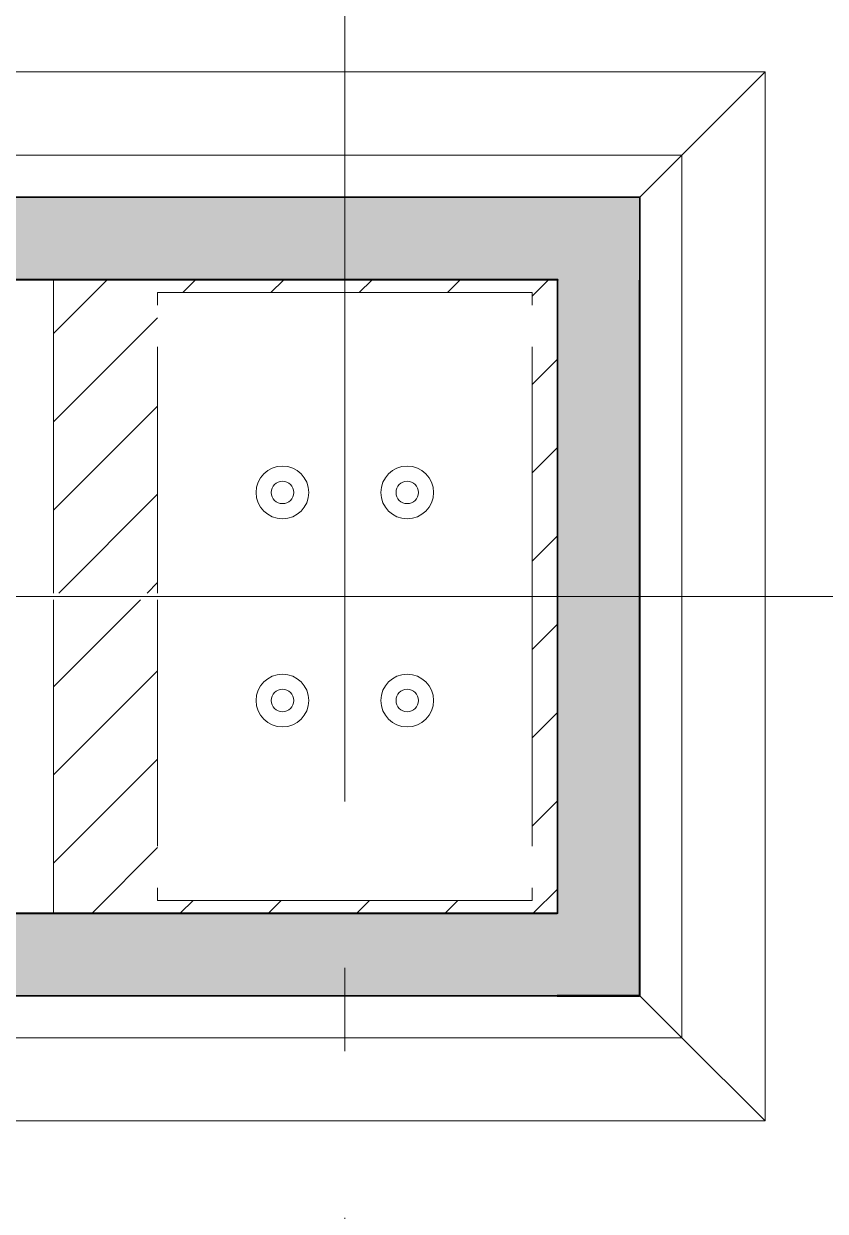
# Model space of a CAD drawing. Header units: millimetres. Extents: x -187347 to 135007, y -6415 to 292048.
# Drawn here: x -45326 to -44363, y 55317 to 56743 of the extents above; entities that cross this region are included whole.
import ezdxf

# ---------------------------------------------------------------- set-up
doc = ezdxf.new("R2010")
doc.units = ezdxf.units.MM
doc.header["$LTSCALE"] = 100
doc.linetypes.add('Z_LINE-CNTR', pattern=[17, 12, -2, 1, -2])
for name, color, linetype, lineweight in [('A-WALL', 7, 'Continuous', 5), ('A-WALL-FNSH', 7, 'Continuous', 5), ('A-WALL-PATT', 7, 'Continuous', 5), ('S-COLS', 7, 'Continuous', 5), ('S-FSTN', 7, 'Continuous', 5), ('S-GRID', 7, 'Continuous', 5)]:
    doc.layers.add(name, color=color, linetype=linetype, lineweight=lineweight)

# ---------------------------------------------------------------- blocks, each defined once
blk = doc.blocks.new('ODE_ST_M3_Concrete_Rectangular_Column_LOD3 - PD13_700X950-V177-BLOCK WORK - GROUND FLOOR PLAN - FOR SITE')
at = {"layer": 'S-COLS'}
h = blk.add_hatch(dxfattribs=at)
h.set_pattern_fill('FP_1692', color=256, style=0, pattern_type=2)
h.set_pattern_definition([(45, (-168000, 48000), (-53.03301, 53.03301), [])])
h.paths.add_polyline_path([(-186.3, -380), (255, -380), (255, 380), (-350, 380), (-350, 4), (-225, 4), (-225, 365), (225, 365), (225, -365), (-225, -365), (-225, -4), (-350, -4), (-350, -380), (-208, -380)])
for p, q in [((-350, 4), (-350, 380)), ((-350, -380), (-350, -4))]:
    blk.add_line(p, q, dxfattribs=at)
blk = doc.blocks.new('ODE_ST_M3_Base_Plate_Connection___Double_Row_14562_FREE_BOLT_LOD3 - BW436B-V178-BLOCK WORK - GROUND FLOOR PLAN - FOR SITE')
at = {"layer": 'S-FSTN'}
for p, q in [((-231.3, 365), (-231.3, 350)), ((218.7, 365), (-231.3, 365)), ((218.7, 350), (218.7, 365)), ((-231.3, 300), (-231.3, -300)), ((218.7, 4), (218.7, 300)), ((218.7, -300), (218.7, -4)), ((-231.3, -350), (-231.3, -365)), ((218.7, -365), (218.7, -350)), ((-231.3, -365), (218.7, -365))]:
    blk.add_line(p, q, dxfattribs=at)
blk = doc.blocks.new('Hex Head - 16mmØ BOLT-43790367-BLOCK WORK - GROUND FLOOR PLAN - FOR SITE')
at = {"layer": 'S-FSTN'}
for radius, start, end in [(31.7, 0, 180), (13.5, 0, 180), (31.7, 180, 360), (13.5, 180, 360)]:
    blk.add_arc((9.5, 0), radius, start, end, dxfattribs=at)
blk = doc.blocks.new('Hex Head - 30mmØ BOLT-43790368-BLOCK WORK - GROUND FLOOR PLAN - FOR SITE')
at = {"layer": 'S-FSTN'}
for radius, start, end in [(31.7, 0, 180), (13.5, 0, 180), (31.7, 180, 360), (13.5, 180, 360)]:
    blk.add_arc((9.5, 0), radius, start, end, dxfattribs=at)

msp = doc.modelspace()

# ---------------------------------------------------------------- hatches: boundary and pattern name
at = {"layer": 'A-WALL-PATT', "true_color": 0x30f000}
msp.add_hatch(color=80, dxfattribs=at).paths.add_polyline_path([(-46007.1, 56534.2), (-44585.7, 56534.2), (-44585.7, 56535), (-46007.1, 56535)])
at = {"layer": 'A-WALL-PATT'}
h = msp.add_hatch(dxfattribs=at)
h.set_pattern_fill('FP_449', color=256, angle=67.3801, style=0, pattern_type=2)
h.set_pattern_definition([(67.38, (-45292.314, 56454.811), (0.0003, 50.79954), [13.208, -647.192]), (67.38, (-45241.514, 56454.811), (0.0003, 50.79954), [13.208, -647.192]), (67.38, (-45190.714, 56454.811), (0.0003, 50.79954), [13.208, -647.192]), (67.3801, (-45139.914, 56454.811), (0.0003, 50.79954), [13.208, -647.192]), (67.3801, (-45089.114, 56454.812), (0.0003, 50.79954), [13.208, -647.192]), (112.249, (-45249.642, 56454.811), (0.00024, 50.80037), [12.075, -1195.427]), (112.249, (-45198.842, 56454.81), (0.00024, 50.80037), [12.075, -1195.427]), (112.2491, (-45148.042, 56454.811), (0.00024, 50.80037), [12.075, -1195.427]), (112.2491, (-45097.242, 56454.81), (0.00024, 50.80037), [12.075, -1195.427]), (112.2491, (-45046.442, 56454.811), (0.00024, 50.80037), [12.075, -1195.427]), (112.2491, (-44995.642, 56454.81), (0.00024, 50.80037), [12.075, -1195.427]), (112.2491, (-44944.841, 56454.811), (0.00024, 50.80037), [12.075, -1195.427]), (112.2491, (-44894.042, 56454.81), (0.00024, 50.80037), [12.075, -1195.427]), (112.2491, (-44843.242, 56454.811), (0.00024, 50.80037), [12.075, -1195.427]), (247.751, (-45262.342, 56465.987), (-0.0005, 50.80037), [12.075, -1195.427]), (247.751, (-45211.542, 56465.987), (-0.0005, 50.80037), [12.075, -1195.427]), (247.7511, (-45160.742, 56465.987), (-0.00048, 50.80037), [12.075, -1195.427]), (247.7511, (-45109.942, 56465.987), (-0.00048, 50.80037), [12.075, -1195.427]), (247.7511, (-45059.142, 56465.988), (-0.00048, 50.80037), [12.075, -1195.427]), (247.7511, (-45008.342, 56465.987), (-0.00048, 50.80037), [12.075, -1195.427]), (247.7511, (-44957.542, 56465.987), (-0.00048, 50.80037), [12.075, -1195.427]), (247.7511, (-44906.742, 56465.987), (-0.00048, 50.80037), [12.075, -1195.427]), (247.7511, (-44855.942, 56465.987), (-0.00048, 50.80037), [12.075, -1195.427]), (292.62, (-45280.122, 56467.003), (-0.00055, 50.79954), [13.208, -647.192]), (292.62, (-45229.322, 56467.004), (-0.00055, 50.79954), [13.208, -647.192]), (292.62, (-45178.522, 56467.003), (-0.00055, 50.79954), [13.208, -647.192]), (292.6201, (-45127.722, 56467.003), (-0.00055, 50.79954), [13.208, -647.192]), (292.6201, (-45076.922, 56467.003), (-0.00055, 50.79954), [13.208, -647.192]), (81.8701, (-45294.854, 56446.175), (-7e-05, 50.79954), [3.592, -355.618]), (68.1986, (-45294.346, 56449.731), (-0.0002, 50.8005), [5.471, -268.095]), (68.1986, (-45243.546, 56449.73), (-0.0002, 50.8005), [5.471, -268.095]), (291.801, (-45275.041, 56454.811), (0.00043, 50.8005), [5.471, -268.095]), (291.801, (-45224.242, 56454.81), (0.00043, 50.8005), [5.471, -268.095]), (278.1301, (-45273.01, 56449.731), (-0.00017, 50.79954), [3.592, -355.618]), (278.1301, (-45294.854, 56446.175), (-0.00017, 50.79954), [3.592, -355.618]), (296.565, (-45294.346, 56442.62), (-0.0005, 50.7999), [3.408, -110.184]), (315, (-45292.82, 56439.57), (-0.0001, 50.8), [3.592, -68.25]), (326.31, (-45290.282, 56437.03), (-0.0005, 50.8), [1.832, -181.33]), (326.31, (-45239.48, 56437.03), (-0.0005, 50.8), [1.832, -181.33]), (326.31, (-45188.68, 56437.03), (-0.0005, 50.8), [1.832, -181.33]), (341.565, (-45288.76, 56436.015), (0.0002, 50.7998), [1.676, -158.967]), (341.565, (-45237.96, 56436.015), (0.0002, 50.7998), [1.676, -158.967]), (341.565, (-45187.16, 56436.015), (0.0002, 50.7998), [1.676, -158.967]), (341.565, (-45287.234, 56435.507), (0.0002, 50.7998), [1.676, -158.967]), (341.565, (-45236.434, 56435.507), (0.0002, 50.7998), [1.676, -158.967]), (341.565, (-45185.634, 56435.507), (0.0002, 50.7998), [1.676, -158.967]), (0.0001, (-45285.71, 56435), (-0.0001, 50.8), [4.064, -46.736]), (18.435, (-45281.645, 56435), (-0.0005, 50.7998), [1.676, -158.967]), (18.435, (-45230.846, 56435), (-0.0005, 50.7998), [1.676, -158.967]), (18.435, (-45180.046, 56435), (-0.0005, 50.7998), [1.676, -158.967]), (18.435, (-45280.12, 56435.507), (-0.0005, 50.7998), [1.676, -158.967]), (18.435, (-45229.32, 56435.507), (-0.0005, 50.7998), [1.676, -158.967]), (18.435, (-45178.52, 56435.507), (-0.0005, 50.7998), [1.676, -158.967]), (33.69, (-45278.6, 56436.015), (0.0002, 50.8), [1.832, -181.33]), (33.69, (-45227.798, 56436.015), (0.0002, 50.8), [1.832, -181.33]), (33.69, (-45176.998, 56436.015), (0.0002, 50.8), [1.832, -181.33]), (45, (-45277.074, 56437.03), (-0.0001, 50.8), [3.592, -68.25]), (63.435, (-45274.534, 56439.57), (0.0003, 50.7999), [3.408, -110.184]), (81.8701, (-45273.0105, 56442.619), (-7e-05, 50.79954), [3.592, -355.618]), (81.8701, (-45269.454, 56446.175), (-7e-05, 50.79954), [3.592, -355.618]), (68.1986, (-45268.946, 56449.731), (-0.0002, 50.8005), [5.471, -268.095]), (68.1986, (-45218.146, 56449.731), (-0.0002, 50.8005), [5.471, -268.095]), (291.801, (-45249.642, 56454.811), (0.00043, 50.8005), [5.471, -268.095]), (291.8011, (-45198.842, 56454.81), (0.00043, 50.8005), [5.471, -268.095]), (278.1301, (-45247.61, 56449.731), (-0.00017, 50.79954), [3.592, -355.618]), (278.1301, (-45269.454, 56446.175), (-0.00017, 50.79954), [3.592, -355.618]), (296.565, (-45268.946, 56442.619), (-0.0005, 50.7999), [3.408, -110.184]), (315, (-45267.422, 56439.57), (-0.0001, 50.8), [3.592, -68.25]), (326.31, (-45264.882, 56437.03), (-0.0005, 50.8), [1.832, -181.33]), (326.31, (-45214.08, 56437.03), (-0.0005, 50.8), [1.832, -181.33]), (326.31, (-45163.282, 56437.03), (-0.0005, 50.8), [1.832, -181.33]), (341.565, (-45263.36, 56436.015), (0.0002, 50.7998), [1.676, -158.967]), (341.565, (-45212.56, 56436.015), (0.0002, 50.7998), [1.676, -158.967]), (341.565, (-45161.76, 56436.015), (0.0002, 50.7998), [1.676, -158.967]), (341.565, (-45261.834, 56435.507), (0.0002, 50.7998), [1.676, -158.967]), (341.565, (-45211.034, 56435.507), (0.0002, 50.7998), [1.676, -158.967]), (341.565, (-45160.234, 56435.507), (0.0002, 50.7998), [1.676, -158.967]), (0.0001, (-45260.31, 56435), (-0.0001, 50.8), [4.064, -46.736]), (18.435, (-45256.246, 56435), (-0.0005, 50.7998), [1.676, -158.967]), (18.435, (-45205.446, 56435), (-0.0005, 50.7998), [1.676, -158.967]), (18.435, (-45154.646, 56435), (-0.0005, 50.7998), [1.676, -158.967]), (18.435, (-45254.72, 56435.507), (-0.0005, 50.7998), [1.676, -158.967]), (18.435, (-45203.92, 56435.51), (-0.0005, 50.7998), [1.676, -158.967]), (18.435, (-45153.12, 56435.507), (-0.0005, 50.7998), [1.676, -158.967]), (33.69, (-45253.2, 56436.015), (0.0002, 50.8), [1.832, -181.33]), (33.69, (-45202.398, 56436.015), (0.0002, 50.8), [1.832, -181.33]), (33.69, (-45151.6, 56436.015), (0.0002, 50.8), [1.832, -181.33]), (45, (-45251.674, 56437.03), (-0.0001, 50.8), [3.592, -68.25]), (63.435, (-45249.134, 56439.571), (0.0003, 50.7999), [3.408, -110.184]), (81.8701, (-45247.61, 56442.6186), (-7e-05, 50.79954), [3.592, -355.618]), (81.8701, (-45282.154, 56474.6226), (-7e-05, 50.79954), [3.592, -355.618]), (63.435, (-45281.646, 56478.179), (0.0003, 50.7999), [3.408, -110.184]), (45, (-45280.122, 56481.227), (-0.0001, 50.8), [3.592, -68.25]), (33.69, (-45277.582, 56483.767), (0.0002, 50.8), [1.832, -181.33]), (33.69, (-45226.782, 56483.767), (0.0002, 50.8), [1.832, -181.33]), (33.69, (-45175.98, 56483.767), (0.0002, 50.8), [1.832, -181.33]), (18.435, (-45276.06, 56484.783), (-0.0005, 50.7998), [1.676, -158.967]), (18.435, (-45225.26, 56484.783), (-0.0005, 50.7998), [1.676, -158.967]), (18.435, (-45174.46, 56484.783), (-0.0005, 50.7998), [1.676, -158.967]), (18.435, (-45274.534, 56485.29), (-0.0005, 50.7998), [1.676, -158.967]), (18.435, (-45223.734, 56485.29), (-0.0005, 50.7998), [1.676, -158.967]), (18.435, (-45172.934, 56485.29), (-0.0005, 50.7998), [1.676, -158.967]), (0.0001, (-45273.01, 56485.8), (-0.0001, 50.8), [4.064, -46.736]), (341.565, (-45268.946, 56485.8), (0.0002, 50.7998), [1.676, -158.967]), (341.565, (-45218.146, 56485.8), (0.0002, 50.7998), [1.676, -158.967]), (341.565, (-45167.346, 56485.8), (0.0002, 50.7998), [1.676, -158.967]), (341.565, (-45267.42, 56485.29), (0.0002, 50.7998), [1.676, -158.967]), (341.565, (-45216.62, 56485.29), (0.0002, 50.7998), [1.676, -158.967]), (341.565, (-45165.82, 56485.29), (0.0002, 50.7998), [1.676, -158.967]), (326.31, (-45265.9, 56484.783), (-0.0005, 50.8), [1.832, -181.33]), (326.31, (-45215.098, 56484.783), (-0.0005, 50.8), [1.832, -181.33]), (326.31, (-45164.3, 56484.783), (-0.0005, 50.8), [1.832, -181.33]), (315, (-45264.374, 56483.767), (-0.0001, 50.8), [3.592, -68.25]), (296.565, (-45261.833, 56481.227), (-0.0005, 50.7999), [3.408, -110.184]), (278.1301, (-45260.31, 56478.1786), (-0.00017, 50.79954), [3.592, -355.618]), (278.1301, (-45282.154, 56474.6226), (-0.00017, 50.79954), [3.592, -355.618]), (290.556, (-45281.646, 56471.067), (-0.0003, 50.80042), [4.34, -429.695]), (290.5561, (-45230.845, 56471.067), (-0.0003, 50.80042), [4.34, -429.695]), (290.5561, (-45180.046, 56471.067), (-0.0003, 50.80042), [4.34, -429.695]), (68.1986, (-45262.342, 56465.987), (-0.0002, 50.8005), [5.471, -268.095]), (68.1986, (-45211.542, 56465.987), (-0.0002, 50.8005), [5.471, -268.095]), (81.8701, (-45260.31, 56471.067), (-7e-05, 50.79954), [3.592, -355.618]), (0.0001, (-45296.38, 56485.8), (-0.0001, 50.8), [2.032, -48.768]), (341.565, (-45294.346, 56485.8), (0.0002, 50.7998), [1.676, -158.967]), (341.565, (-45243.546, 56485.8), (0.0002, 50.7998), [1.676, -158.967]), (341.565, (-45192.746, 56485.8), (0.0002, 50.7998), [1.676, -158.967]), (341.565, (-45292.82, 56485.29), (0.0002, 50.7998), [1.676, -158.967]), (341.565, (-45242.022, 56485.29), (0.0002, 50.7998), [1.676, -158.967]), (341.565, (-45191.22, 56485.29), (0.0002, 50.7998), [1.676, -158.967]), (326.31, (-45291.3, 56484.783), (-0.0005, 50.8), [1.832, -181.33]), (326.31, (-45240.498, 56484.783), (-0.0005, 50.8), [1.832, -181.33]), (326.31, (-45189.698, 56484.783), (-0.0005, 50.8), [1.832, -181.33]), (315, (-45289.774, 56483.767), (-0.0001, 50.8), [3.592, -68.25]), (296.565, (-45287.234, 56481.228), (-0.0005, 50.7999), [3.408, -110.184]), (278.1301, (-45285.7105, 56478.179), (-0.00017, 50.79954), [3.592, -355.618]), (69.444, (-45287.234, 56467.003), (7e-05, 50.80042), [4.34, -429.695]), (69.4441, (-45236.434, 56467.003), (7e-05, 50.80042), [4.34, -429.695]), (69.4441, (-45185.634, 56467.003), (7e-05, 50.80042), [4.34, -429.695]), (81.8701, (-45285.71, 56471.067), (-7e-05, 50.79954), [3.592, -355.618]), (81.8701, (-45256.754, 56474.623), (-7e-05, 50.79954), [3.592, -355.618]), (63.435, (-45256.246, 56478.179), (0.0003, 50.7999), [3.408, -110.184]), (45, (-45254.722, 56481.227), (-0.0001, 50.8), [3.592, -68.25]), (33.69, (-45252.18, 56483.767), (0.0002, 50.8), [1.832, -181.33]), (33.69, (-45201.382, 56483.767), (0.0002, 50.8), [1.832, -181.33]), (33.69, (-45150.58, 56483.767), (0.0002, 50.8), [1.832, -181.33]), (18.435, (-45250.66, 56484.783), (-0.0005, 50.7998), [1.676, -158.967]), (18.435, (-45199.86, 56484.783), (-0.0005, 50.7998), [1.676, -158.967]), (18.435, (-45149.06, 56484.783), (-0.0005, 50.7998), [1.676, -158.967]), (18.435, (-45249.133, 56485.29), (-0.0005, 50.7998), [1.676, -158.967]), (18.435, (-45198.334, 56485.29), (-0.0005, 50.7998), [1.676, -158.967]), (18.435, (-45147.534, 56485.29), (-0.0005, 50.7998), [1.676, -158.967]), (0.0001, (-45247.61, 56485.8), (-0.0001, 50.8), [2.032, -48.768]), (278.1301, (-45256.754, 56474.623), (-0.00017, 50.79954), [3.592, -355.618]), (291.801, (-45256.246, 56471.068), (0.00043, 50.8005), [5.471, -268.095]), (291.8011, (-45205.446, 56471.067), (0.00043, 50.8005), [5.471, -268.095])])
h.paths.add_polyline_path([(-44684.1, 56435.8), (-44585.7, 56435.8), (-44585.7, 56534.2), (-46007.1, 56534.2), (-46007.1, 56435.8), (-45126.2, 56435.8)])
at = {"layer": 'A-WALL-PATT', "true_color": 0x30f000}
h = msp.add_hatch(color=80, dxfattribs=at)
h.paths.add_polyline_path([(-44584.9, 55575.8), (-44584.9, 56435), (-44585.7, 56435), (-44585.7, 55575.8)])
h.paths.add_polyline_path([(-44585.7, 56435.8), (-44584.9, 56435.8), (-44584.9, 56534.2), (-44585.7, 56534.2)])
at = {"layer": 'A-WALL-PATT', "true_color": 0xb8ffa6}
for points in [[(-44684.9, 56435), (-44684.1, 56435.8), (-45908.7, 56435.8), (-45907.9, 56435), (-45126.2, 56435)], [(-44684.1, 55674.2), (-44684.1, 56435), (-44684.9, 56435), (-44684.9, 55675)], [(-44684.9, 55674.2), (-44684.9, 55675), (-45907.9, 55675), (-45908.7, 55674.2), (-44755.9, 55674.2)]]:
    msp.add_hatch(color=71, dxfattribs=at).paths.add_polyline_path(points)
at = {"layer": 'A-WALL-PATT'}
h = msp.add_hatch(dxfattribs=at)
h.set_pattern_fill('FP_450', color=256, angle=67.3801, style=0, pattern_type=2)
h.set_pattern_definition([(337.38, (-44665.066, 56000.935), (50.7995, -0.0003), [13.208, -647.192]), (337.38, (-44665.067, 55950.135), (50.7995, -0.0003), [13.208, -647.192]), (337.38, (-44665.066, 55899.335), (50.79954, -0.0003), [13.208, -647.192]), (337.38, (-44665.066, 55848.536), (50.79954, -0.0003), [13.208, -647.192]), (337.38, (-44665.066, 55797.735), (50.79954, -0.0003), [13.208, -647.192]), (22.249, (-44665.066, 55958.263), (50.8004, -0.0002), [12.075, -1195.427]), (22.249, (-44665.066, 55907.463), (50.8004, -0.00024), [12.075, -1195.427]), (22.249, (-44665.066, 55856.663), (50.8004, -0.00024), [12.075, -1195.427]), (22.249, (-44665.066, 55805.863), (50.80037, -0.00024), [12.075, -1195.427]), (22.249, (-44665.066, 55755.063), (50.80037, -0.00024), [12.075, -1195.427]), (22.249, (-44665.066, 55704.263), (50.80037, -0.00024), [12.075, -1195.427]), (22.249, (-44665.066, 55653.463), (50.80037, -0.00024), [12.075, -1195.427]), (22.2491, (-44665.066, 55602.663), (50.80037, -0.00024), [12.075, -1195.427]), (22.2491, (-44665.066, 55551.863), (50.80037, -0.00024), [12.075, -1195.427]), (157.751, (-44653.89, 55970.963), (50.8004, 0.0005), [12.075, -1195.427]), (157.751, (-44653.89, 55920.163), (50.8004, 0.0005), [12.075, -1195.427]), (157.751, (-44653.89, 55869.363), (50.8004, 0.0005), [12.075, -1195.427]), (157.751, (-44653.89, 55818.564), (50.80037, 0.0005), [12.075, -1195.427]), (157.751, (-44653.89, 55767.763), (50.80037, 0.0005), [12.075, -1195.427]), (157.751, (-44653.89, 55716.963), (50.80037, 0.0005), [12.075, -1195.427]), (157.751, (-44653.89, 55666.163), (50.80037, 0.0005), [12.075, -1195.427]), (157.7511, (-44653.89, 55615.363), (50.80037, 0.00048), [12.075, -1195.427]), (157.7511, (-44653.89, 55564.563), (50.80037, 0.00048), [12.075, -1195.427]), (202.62, (-44652.874, 55988.744), (50.7995, 0.00055), [13.208, -647.192]), (202.62, (-44652.874, 55937.943), (50.79954, 0.00055), [13.208, -647.192]), (202.62, (-44652.874, 55887.143), (50.79954, 0.00055), [13.208, -647.192]), (202.62, (-44652.874, 55836.343), (50.79954, 0.00055), [13.208, -647.192]), (202.62, (-44652.874, 55785.543), (50.79954, 0.00055), [13.208, -647.192]), (351.8701, (-44673.702, 56003.476), (50.79954, 7e-05), [3.592, -355.618]), (338.198, (-44670.146, 56002.967), (50.8005, -0.0002), [5.471, -268.095]), (338.198, (-44670.146, 55952.167), (50.8005, -0.0002), [5.471, -268.095]), (201.801, (-44665.066, 55983.663), (50.8005, -0.0004), [5.471, -268.095]), (201.801, (-44665.066, 55932.863), (50.8005, -0.0004), [5.471, -268.095]), (188.1301, (-44670.146, 55981.632), (50.79954, 0.00017), [3.592, -355.618]), (188.1301, (-44673.702, 56003.476), (50.79954, 0.00017), [3.592, -355.618]), (206.565, (-44677.258, 56002.967), (50.7999, 0.0005), [3.408, -110.184]), (225, (-44680.306, 56001.443), (50.8, 0.0001), [3.592, -68.25]), (236.31, (-44682.846, 55998.903), (50.8, 0.0005), [1.832, -181.33]), (236.31, (-44682.846, 55948.103), (50.8, 0.0005), [1.832, -181.33]), (236.31, (-44682.846, 55897.303), (50.8, 0.0005), [1.832, -181.33]), (251.565, (-44683.86, 55997.38), (50.8, -0.0002), [1.676, -158.967]), (251.565, (-44683.86, 55946.58), (50.8, -0.0002), [1.676, -158.967]), (251.565, (-44683.863, 55895.78), (50.7998, -0.0002), [1.676, -158.967]), (251.565, (-44684.37, 55995.855), (50.8, -0.0002), [1.676, -158.967]), (251.565, (-44684.37, 55945.055), (50.8, -0.0002), [1.676, -158.967]), (251.565, (-44684.37, 55894.255), (50.7998, -0.0002), [1.676, -158.967]), (270, (-44684.88, 55994.33), (50.8, 0.0001), [4.064, -46.736]), (288.435, (-44684.88, 55990.267), (50.8, 0.0005), [1.676, -158.967]), (288.435, (-44684.878, 55939.467), (50.8, 0.0005), [1.676, -158.967]), (288.435, (-44684.88, 55888.667), (50.7998, 0.0005), [1.676, -158.967]), (288.435, (-44684.37, 55988.743), (50.8, 0.0005), [1.676, -158.967]), (288.435, (-44684.37, 55937.943), (50.8, 0.0005), [1.676, -158.967]), (288.435, (-44684.37, 55887.143), (50.7998, 0.0005), [1.676, -158.967]), (303.69, (-44683.862, 55987.22), (50.8, -0.0002), [1.832, -181.33]), (303.69, (-44683.86, 55936.42), (50.8, -0.0002), [1.832, -181.33]), (303.69, (-44683.86, 55885.62), (50.8, -0.0002), [1.832, -181.33]), (315, (-44682.846, 55985.695), (50.8, 0.0001), [3.592, -68.25]), (333.435, (-44680.306, 55983.155), (50.7999, -0.0003), [3.408, -110.184]), (351.8701, (-44677.2585, 55981.631), (50.79954, 7e-05), [3.592, -355.618]), (351.8701, (-44673.702, 55978.0746), (50.79954, 7e-05), [3.592, -355.618]), (338.198, (-44670.147, 55977.567), (50.8005, -0.0002), [5.471, -268.095]), (338.198, (-44670.146, 55926.767), (50.8005, -0.0002), [5.471, -268.095]), (201.801, (-44665.066, 55958.263), (50.8005, -0.0004), [5.471, -268.095]), (201.801, (-44665.066, 55907.463), (50.8005, -0.0004), [5.471, -268.095]), (188.1301, (-44670.146, 55956.2306), (50.79954, 0.00017), [3.592, -355.618]), (188.1301, (-44673.702, 55978.0746), (50.79954, 0.00017), [3.592, -355.618]), (206.565, (-44677.258, 55977.567), (50.7999, 0.0005), [3.408, -110.184]), (225, (-44680.306, 55976.043), (50.8, 0.0001), [3.592, -68.25]), (236.31, (-44682.847, 55973.503), (50.8, 0.0005), [1.832, -181.33]), (236.31, (-44682.846, 55922.703), (50.8, 0.0005), [1.832, -181.33]), (236.31, (-44682.846, 55871.904), (50.8, 0.0005), [1.832, -181.33]), (251.565, (-44683.86, 55971.98), (50.8, -0.0002), [1.676, -158.967]), (251.565, (-44683.86, 55921.18), (50.7998, -0.0002), [1.676, -158.967]), (251.565, (-44683.86, 55870.38), (50.7998, -0.0002), [1.676, -158.967]), (251.565, (-44684.37, 55970.455), (50.8, -0.0002), [1.676, -158.967]), (251.565, (-44684.37, 55919.655), (50.7998, -0.0002), [1.676, -158.967]), (251.565, (-44684.37, 55868.855), (50.7998, -0.0002), [1.676, -158.967]), (270, (-44684.88, 55968.93), (50.8, 0.0001), [4.064, -46.736]), (288.435, (-44684.88, 55964.867), (50.8, 0.0005), [1.676, -158.967]), (288.435, (-44684.88, 55914.067), (50.7998, 0.0005), [1.676, -158.967]), (288.435, (-44684.88, 55863.267), (50.7998, 0.0005), [1.676, -158.967]), (288.435, (-44684.37, 55963.344), (50.8, 0.0005), [1.676, -158.967]), (288.435, (-44684.37, 55912.543), (50.7998, 0.0005), [1.676, -158.967]), (288.435, (-44684.37, 55861.743), (50.7998, 0.0005), [1.676, -158.967]), (303.69, (-44683.863, 55961.82), (50.8, -0.0002), [1.832, -181.33]), (303.69, (-44683.86, 55911.02), (50.8, -0.0002), [1.832, -181.33]), (303.69, (-44683.862, 55860.22), (50.8, -0.0002), [1.832, -181.33]), (315, (-44682.847, 55960.295), (50.8, 0.0001), [3.592, -68.25]), (333.435, (-44680.306, 55957.755), (50.7999, -0.0003), [3.408, -110.184]), (351.8701, (-44677.258, 55956.231), (50.79954, 7e-05), [3.592, -355.618]), (351.8701, (-44645.254, 55990.775), (50.79954, 7e-05), [3.592, -355.618]), (333.435, (-44641.698, 55990.267), (50.7999, -0.0003), [3.408, -110.184]), (315, (-44638.65, 55988.743), (50.8, 0.0001), [3.592, -68.25]), (303.69, (-44636.11, 55986.203), (50.8, -0.0002), [1.832, -181.33]), (303.69, (-44636.11, 55935.403), (50.8, -0.0002), [1.832, -181.33]), (303.69, (-44636.11, 55884.603), (50.8, -0.0002), [1.832, -181.33]), (288.435, (-44635.094, 55984.68), (50.8, 0.0005), [1.676, -158.967]), (288.435, (-44635.094, 55933.88), (50.8, 0.0005), [1.676, -158.967]), (288.435, (-44635.094, 55883.08), (50.7998, 0.0005), [1.676, -158.967]), (288.435, (-44634.586, 55983.155), (50.8, 0.0005), [1.676, -158.967]), (288.435, (-44634.586, 55932.355), (50.8, 0.0005), [1.676, -158.967]), (288.435, (-44634.586, 55881.555), (50.7998, 0.0005), [1.676, -158.967]), (270, (-44634.08, 55981.63), (50.8, 0.0001), [4.064, -46.736]), (251.565, (-44634.08, 55977.567), (50.8, -0.0002), [1.676, -158.967]), (251.565, (-44634.08, 55926.767), (50.8, -0.0002), [1.676, -158.967]), (251.565, (-44634.08, 55875.967), (50.7998, -0.0002), [1.676, -158.967]), (251.565, (-44634.586, 55976.043), (50.8, -0.0002), [1.676, -158.967]), (251.565, (-44634.586, 55925.243), (50.8, -0.0002), [1.676, -158.967]), (251.565, (-44634.586, 55874.443), (50.7998, -0.0002), [1.676, -158.967]), (236.31, (-44635.095, 55974.52), (50.8, 0.0005), [1.832, -181.33]), (236.31, (-44635.094, 55923.72), (50.8, 0.0005), [1.832, -181.33]), (236.31, (-44635.094, 55872.92), (50.8, 0.0005), [1.832, -181.33]), (225, (-44636.11, 55972.995), (50.8, 0.0001), [3.592, -68.25]), (206.565, (-44638.65, 55970.455), (50.7999, 0.0005), [3.408, -110.184]), (188.1301, (-44641.698, 55968.931), (50.79954, 0.00017), [3.592, -355.618]), (188.1301, (-44645.254, 55990.775), (50.79954, 0.00017), [3.592, -355.618]), (200.556, (-44648.81, 55990.267), (50.8004, 0.0003), [4.34, -429.695]), (200.556, (-44648.81, 55939.467), (50.8004, 0.0003), [4.34, -429.695]), (200.556, (-44648.81, 55888.667), (50.8004, 0.0003), [4.34, -429.695]), (338.198, (-44653.89, 55970.963), (50.8005, -0.0002), [5.471, -268.095]), (338.198, (-44653.89, 55920.163), (50.8005, -0.0002), [5.471, -268.095]), (351.8701, (-44648.81, 55968.931), (50.79954, 7e-05), [3.592, -355.618]), (270, (-44634.08, 56005), (50.8, 0.0001), [2.032, -48.768]), (251.565, (-44634.08, 56002.967), (50.8, -0.0002), [1.676, -158.967]), (251.565, (-44634.08, 55952.167), (50.8, -0.0002), [1.676, -158.967]), (251.565, (-44634.08, 55901.367), (50.7998, -0.0002), [1.676, -158.967]), (251.565, (-44634.586, 56001.443), (50.8, -0.0002), [1.676, -158.967]), (251.565, (-44634.587, 55950.643), (50.8, -0.0002), [1.676, -158.967]), (251.565, (-44634.586, 55899.843), (50.7998, -0.0002), [1.676, -158.967]), (236.31, (-44635.094, 55999.92), (50.8, 0.0005), [1.832, -181.33]), (236.31, (-44635.094, 55949.12), (50.8, 0.0005), [1.832, -181.33]), (236.31, (-44635.094, 55898.32), (50.8, 0.0005), [1.832, -181.33]), (225, (-44636.11, 55998.395), (50.8, 0.0001), [3.592, -68.25]), (206.565, (-44638.65, 55995.855), (50.7999, 0.0005), [3.408, -110.184]), (188.1301, (-44641.6985, 55994.331), (50.79954, 0.00017), [3.592, -355.618]), (339.444, (-44652.874, 55995.855), (50.8004, -7e-05), [4.34, -429.695]), (339.444, (-44652.875, 55945.055), (50.8004, -7e-05), [4.34, -429.695]), (339.444, (-44652.874, 55894.255), (50.8004, -7e-05), [4.34, -429.695]), (351.8701, (-44648.8095, 55994.331), (50.79954, 7e-05), [3.592, -355.618]), (351.8701, (-44645.254, 55965.375), (50.79954, 7e-05), [3.592, -355.618]), (333.435, (-44641.698, 55964.867), (50.7999, -0.0003), [3.408, -110.184]), (315, (-44638.65, 55963.343), (50.8, 0.0001), [3.592, -68.25]), (303.69, (-44636.11, 55960.803), (50.8, -0.0002), [1.832, -181.33]), (303.69, (-44636.11, 55910.003), (50.8, -0.0002), [1.832, -181.33]), (303.69, (-44636.11, 55859.203), (50.8, -0.0002), [1.832, -181.33]), (288.435, (-44635.094, 55959.28), (50.8, 0.0005), [1.676, -158.967]), (288.435, (-44635.095, 55908.48), (50.7998, 0.0005), [1.676, -158.967]), (288.435, (-44635.094, 55857.68), (50.7998, 0.0005), [1.676, -158.967]), (288.435, (-44634.586, 55957.755), (50.8, 0.0005), [1.676, -158.967]), (288.435, (-44634.586, 55906.955), (50.7998, 0.0005), [1.676, -158.967]), (288.435, (-44634.586, 55856.155), (50.7998, 0.0005), [1.676, -158.967]), (270, (-44634.08, 55956.23), (50.8, 0.0001), [2.032, -48.768]), (188.1301, (-44645.254, 55965.375), (50.79954, 0.00017), [3.592, -355.618]), (201.801, (-44648.81, 55964.867), (50.8005, -0.0004), [5.471, -268.095]), (201.801, (-44648.81, 55914.067), (50.8005, -0.0004), [5.471, -268.095])])
h.paths.add_polyline_path([(-44585.7, 55575.8), (-44585.7, 56435.8), (-44684.1, 56435.8), (-44684.1, 55575.8)])
h = msp.add_hatch(dxfattribs=at)
h.set_pattern_fill('FP_451', color=256, angle=-292.6199, style=0, pattern_type=2)
h.set_pattern_definition([(247.38, (-45350.442, 55655.187), (-0.0003, -50.79954), [13.208, -647.192]), (247.38, (-45401.242, 55655.187), (-0.0003, -50.79954), [13.208, -647.192]), (247.38, (-45452.042, 55655.187), (-0.0003, -50.79954), [13.208, -647.192]), (247.38, (-45502.842, 55655.187), (-0.0003, -50.79954), [13.208, -647.192]), (247.3801, (-45553.642, 55655.187), (-0.0003, -50.79954), [13.208, -647.192]), (292.249, (-45393.114, 55655.187), (-0.00024, -50.80037), [12.075, -1195.427]), (292.249, (-45443.914, 55655.188), (-0.00024, -50.80037), [12.075, -1195.427]), (292.249, (-45494.714, 55655.187), (-0.00024, -50.80037), [12.075, -1195.427]), (292.2491, (-45545.514, 55655.187), (-0.00024, -50.80037), [12.075, -1195.427]), (292.2491, (-45596.315, 55655.187), (-0.00024, -50.80037), [12.075, -1195.427]), (292.2491, (-45647.114, 55655.187), (-0.00024, -50.80037), [12.075, -1195.427]), (292.2491, (-45697.914, 55655.187), (-0.00024, -50.80037), [12.075, -1195.427]), (292.2491, (-45748.714, 55655.187), (-0.00024, -50.80037), [12.075, -1195.427]), (292.2491, (-45799.514, 55655.187), (-0.00024, -50.80037), [12.075, -1195.427]), (67.751, (-45380.414, 55644.01), (0.0005, -50.80037), [12.075, -1195.427]), (67.751, (-45431.214, 55644.011), (0.0005, -50.80037), [12.075, -1195.427]), (67.751, (-45482.014, 55644.01), (0.00048, -50.80037), [12.075, -1195.427]), (67.7511, (-45532.814, 55644.011), (0.00048, -50.80037), [12.075, -1195.427]), (67.7511, (-45583.614, 55644.01), (0.00048, -50.80037), [12.075, -1195.427]), (67.7511, (-45634.414, 55644.011), (0.00048, -50.80037), [12.075, -1195.427]), (67.7511, (-45685.214, 55644.012), (0.00048, -50.80037), [12.075, -1195.427]), (67.7511, (-45736.014, 55644.011), (0.00048, -50.80037), [12.075, -1195.427]), (67.7511, (-45786.814, 55644.011), (0.00048, -50.80037), [12.075, -1195.427]), (112.62, (-45362.634, 55642.995), (0.00055, -50.79954), [13.208, -647.192]), (112.62, (-45413.434, 55642.995), (0.00055, -50.79954), [13.208, -647.192]), (112.62, (-45464.234, 55642.995), (0.00055, -50.79954), [13.208, -647.192]), (112.6201, (-45515.034, 55642.996), (0.00055, -50.79954), [13.208, -647.192]), (112.6201, (-45565.834, 55642.995), (0.00055, -50.79954), [13.208, -647.192]), (261.8701, (-45347.902, 55663.823), (7e-05, -50.79954), [3.592, -355.618]), (248.198, (-45348.41, 55660.267), (-0.0002, -50.8005), [5.471, -268.095]), (248.198, (-45399.21, 55660.267), (-0.0002, -50.8005), [5.471, -268.095]), (111.801, (-45367.714, 55655.187), (-0.00043, -50.8005), [5.471, -268.095]), (111.801, (-45418.514, 55655.187), (-0.00043, -50.8005), [5.471, -268.095]), (98.1301, (-45369.746, 55660.267), (0.00017, -50.79954), [3.592, -355.618]), (98.1301, (-45347.902, 55663.823), (0.00017, -50.79954), [3.592, -355.618]), (116.565, (-45348.41, 55667.38), (0.0005, -50.7999), [3.408, -110.184]), (135, (-45349.934, 55670.427), (0.0001, -50.8), [3.592, -68.25]), (146.31, (-45352.474, 55672.967), (0.0005, -50.8), [1.832, -181.33]), (146.31, (-45403.274, 55672.967), (0.0005, -50.8), [1.832, -181.33]), (146.31, (-45454.075, 55672.967), (0.0005, -50.8), [1.832, -181.33]), (161.565, (-45353.998, 55673.983), (-0.0002, -50.7998), [1.676, -158.967]), (161.565, (-45404.8, 55673.983), (-0.0002, -50.7998), [1.676, -158.967]), (161.565, (-45455.6, 55673.983), (-0.0002, -50.7998), [1.676, -158.967]), (161.565, (-45355.52, 55674.49), (-0.0002, -50.7998), [1.676, -158.967]), (161.565, (-45406.32, 55674.49), (-0.0002, -50.7998), [1.676, -158.967]), (161.565, (-45457.12, 55674.49), (-0.0002, -50.7998), [1.676, -158.967]), (180, (-45357.046, 55675), (0.0001, -50.8), [4.064, -46.736]), (198.435, (-45361.11, 55675), (0.0005, -50.7998), [1.676, -158.967]), (198.435, (-45411.91, 55675), (0.0005, -50.7998), [1.676, -158.967]), (198.435, (-45462.71, 55675), (0.0005, -50.7998), [1.676, -158.967]), (198.435, (-45362.635, 55674.49), (0.0005, -50.7998), [1.676, -158.967]), (198.435, (-45413.434, 55674.49), (0.0005, -50.7998), [1.676, -158.967]), (198.435, (-45464.234, 55674.49), (0.0005, -50.7998), [1.676, -158.967]), (213.69, (-45364.16, 55673.983), (-0.0002, -50.8), [1.832, -181.33]), (213.69, (-45414.958, 55673.983), (-0.0002, -50.8), [1.832, -181.33]), (213.69, (-45465.76, 55673.983), (-0.0002, -50.8), [1.832, -181.33]), (225, (-45365.682, 55672.967), (0.0001, -50.8), [3.592, -68.25]), (243.435, (-45368.222, 55670.428), (-0.0003, -50.7999), [3.408, -110.184]), (261.8701, (-45369.746, 55667.379), (7e-05, -50.79954), [3.592, -355.618]), (261.8701, (-45373.302, 55663.8234), (7e-05, -50.79954), [3.592, -355.618]), (248.198, (-45373.81, 55660.267), (-0.0002, -50.8005), [5.471, -268.095]), (248.198, (-45424.61, 55660.267), (-0.0002, -50.8005), [5.471, -268.095]), (111.801, (-45393.114, 55655.187), (-0.00043, -50.8005), [5.471, -268.095]), (111.801, (-45443.914, 55655.188), (-0.00043, -50.8005), [5.471, -268.095]), (98.1301, (-45395.146, 55660.2674), (0.00017, -50.79954), [3.592, -355.618]), (98.1301, (-45373.302, 55663.8234), (0.00017, -50.79954), [3.592, -355.618]), (116.565, (-45373.81, 55667.38), (0.0005, -50.7999), [3.408, -110.184]), (135, (-45375.335, 55670.427), (0.0001, -50.8), [3.592, -68.25]), (146.31, (-45377.874, 55672.967), (0.0005, -50.8), [1.832, -181.33]), (146.31, (-45428.674, 55672.967), (0.0005, -50.8), [1.832, -181.33]), (146.31, (-45479.474, 55672.967), (0.0005, -50.8), [1.832, -181.33]), (161.565, (-45379.4, 55673.984), (-0.0002, -50.7998), [1.676, -158.967]), (161.565, (-45430.2, 55673.983), (-0.0002, -50.7998), [1.676, -158.967]), (161.565, (-45481, 55673.983), (-0.0002, -50.7998), [1.676, -158.967]), (161.565, (-45380.92, 55674.49), (-0.0002, -50.7998), [1.676, -158.967]), (161.565, (-45431.72, 55674.49), (-0.0002, -50.7998), [1.676, -158.967]), (161.565, (-45482.52, 55674.49), (-0.0002, -50.7998), [1.676, -158.967]), (180, (-45382.446, 55675), (0.0001, -50.8), [4.064, -46.736]), (198.435, (-45386.51, 55675), (0.0005, -50.7998), [1.676, -158.967]), (198.435, (-45437.31, 55675), (0.0005, -50.7998), [1.676, -158.967]), (198.435, (-45488.11, 55675), (0.0005, -50.7998), [1.676, -158.967]), (198.435, (-45388.034, 55674.49), (0.0005, -50.7998), [1.676, -158.967]), (198.435, (-45438.834, 55674.49), (0.0005, -50.7998), [1.676, -158.967]), (198.435, (-45489.634, 55674.49), (0.0005, -50.7998), [1.676, -158.967]), (213.69, (-45389.56, 55673.983), (-0.0002, -50.8), [1.832, -181.33]), (213.69, (-45440.358, 55673.983), (-0.0002, -50.8), [1.832, -181.33]), (213.69, (-45491.16, 55673.983), (-0.0002, -50.8), [1.832, -181.33]), (225, (-45391.082, 55672.967), (0.0001, -50.8), [3.592, -68.25]), (243.435, (-45393.622, 55670.427), (-0.0003, -50.7999), [3.408, -110.184]), (261.8701, (-45395.146, 55667.379), (7e-05, -50.79954), [3.592, -355.618]), (261.8701, (-45360.602, 55635.375), (7e-05, -50.79954), [3.592, -355.618]), (243.435, (-45361.11, 55631.82), (-0.0003, -50.7999), [3.408, -110.184]), (225, (-45362.634, 55628.77), (0.0001, -50.8), [3.592, -68.25]), (213.69, (-45365.174, 55626.23), (-0.0002, -50.8), [1.832, -181.33]), (213.69, (-45415.974, 55626.23), (-0.0002, -50.8), [1.832, -181.33]), (213.69, (-45466.774, 55626.23), (-0.0002, -50.8), [1.832, -181.33]), (198.435, (-45366.7, 55625.216), (0.0005, -50.7998), [1.676, -158.967]), (198.435, (-45417.5, 55625.215), (0.0005, -50.7998), [1.676, -158.967]), (198.435, (-45468.3, 55625.215), (0.0005, -50.7998), [1.676, -158.967]), (198.435, (-45368.22, 55624.707), (0.0005, -50.7998), [1.676, -158.967]), (198.435, (-45419.02, 55624.707), (0.0005, -50.7998), [1.676, -158.967]), (198.435, (-45469.82, 55624.71), (0.0005, -50.7998), [1.676, -158.967]), (180, (-45369.746, 55624.2), (0.0001, -50.8), [4.064, -46.736]), (161.565, (-45373.81, 55624.2), (-0.0002, -50.7998), [1.676, -158.967]), (161.565, (-45424.61, 55624.2), (-0.0002, -50.7998), [1.676, -158.967]), (161.565, (-45475.41, 55624.2), (-0.0002, -50.7998), [1.676, -158.967]), (161.565, (-45375.334, 55624.707), (-0.0002, -50.7998), [1.676, -158.967]), (161.565, (-45426.134, 55624.707), (-0.0002, -50.7998), [1.676, -158.967]), (161.565, (-45476.935, 55624.707), (-0.0002, -50.7998), [1.676, -158.967]), (146.31, (-45376.86, 55625.215), (0.0005, -50.8), [1.832, -181.33]), (146.31, (-45427.658, 55625.215), (0.0005, -50.8), [1.832, -181.33]), (146.31, (-45478.46, 55625.215), (0.0005, -50.8), [1.832, -181.33]), (135, (-45378.382, 55626.23), (0.0001, -50.8), [3.592, -68.25]), (116.565, (-45380.922, 55628.77), (0.0005, -50.7999), [3.408, -110.184]), (98.1301, (-45382.446, 55631.819), (0.00017, -50.79954), [3.592, -355.618]), (98.1301, (-45360.602, 55635.375), (0.00017, -50.79954), [3.592, -355.618]), (110.556, (-45361.11, 55638.931), (0.0003, -50.8004), [4.34, -429.695]), (110.556, (-45411.91, 55638.93), (0.0003, -50.80042), [4.34, -429.695]), (110.5561, (-45462.71, 55638.931), (0.0003, -50.80042), [4.34, -429.695]), (248.198, (-45380.414, 55644.01), (-0.0002, -50.8005), [5.471, -268.095]), (248.198, (-45431.214, 55644.011), (-0.0002, -50.8005), [5.471, -268.095]), (261.8701, (-45382.446, 55638.932), (7e-05, -50.79954), [3.592, -355.618]), (180, (-45346.38, 55624.2), (0.0001, -50.8), [2.032, -48.768]), (161.565, (-45348.41, 55624.2), (-0.0002, -50.7998), [1.676, -158.967]), (161.565, (-45399.21, 55624.2), (-0.0002, -50.7998), [1.676, -158.967]), (161.565, (-45450.01, 55624.2), (-0.0002, -50.7998), [1.676, -158.967]), (161.565, (-45349.934, 55624.707), (-0.0002, -50.7998), [1.676, -158.967]), (161.565, (-45400.734, 55624.707), (-0.0002, -50.7998), [1.676, -158.967]), (161.565, (-45451.534, 55624.707), (-0.0002, -50.7998), [1.676, -158.967]), (146.31, (-45351.46, 55625.215), (0.0005, -50.8), [1.832, -181.33]), (146.31, (-45402.258, 55625.215), (0.0005, -50.8), [1.832, -181.33]), (146.31, (-45453.06, 55625.215), (0.0005, -50.8), [1.832, -181.33]), (135, (-45352.98, 55626.23), (0.0001, -50.8), [3.592, -68.25]), (116.565, (-45355.522, 55628.77), (0.0005, -50.7999), [3.408, -110.184]), (98.1301, (-45357.046, 55631.819), (0.00017, -50.79954), [3.592, -355.618]), (249.444, (-45355.522, 55642.995), (-7e-05, -50.8004), [4.34, -429.695]), (249.444, (-45406.322, 55642.995), (-7e-05, -50.80042), [4.34, -429.695]), (249.4441, (-45457.122, 55642.995), (-7e-05, -50.80042), [4.34, -429.695]), (261.8701, (-45357.0455, 55638.931), (7e-05, -50.79954), [3.592, -355.618]), (261.8701, (-45386.002, 55635.3746), (7e-05, -50.79954), [3.592, -355.618]), (243.435, (-45386.51, 55631.82), (-0.0003, -50.7999), [3.408, -110.184]), (225, (-45388.034, 55628.77), (0.0001, -50.8), [3.592, -68.25]), (213.69, (-45390.574, 55626.23), (-0.0002, -50.8), [1.832, -181.33]), (213.69, (-45441.374, 55626.23), (-0.0002, -50.8), [1.832, -181.33]), (213.69, (-45492.174, 55626.23), (-0.0002, -50.8), [1.832, -181.33]), (198.435, (-45392.1, 55625.215), (0.0005, -50.7998), [1.676, -158.967]), (198.435, (-45442.9, 55625.215), (0.0005, -50.7998), [1.676, -158.967]), (198.435, (-45493.7, 55625.215), (0.0005, -50.7998), [1.676, -158.967]), (198.435, (-45393.62, 55624.707), (0.0005, -50.7998), [1.676, -158.967]), (198.435, (-45444.42, 55624.707), (0.0005, -50.7998), [1.676, -158.967]), (198.435, (-45495.22, 55624.707), (0.0005, -50.7998), [1.676, -158.967]), (180, (-45395.147, 55624.2), (0.0001, -50.8), [2.032, -48.768]), (98.1301, (-45386.002, 55635.3746), (0.00017, -50.79954), [3.592, -355.618]), (111.801, (-45386.51, 55638.93), (-0.00043, -50.8005), [5.471, -268.095]), (111.801, (-45437.31, 55638.931), (-0.00043, -50.8005), [5.471, -268.095])])
h.paths.add_polyline_path([(-45126.2, 55575.8), (-44684.1, 55575.8), (-44684.1, 55674.2), (-46007.1, 55674.2), (-46007.1, 55575.8)])
at = {"layer": 'A-WALL-PATT', "true_color": 0x30f000}
h = msp.add_hatch(color=80, dxfattribs=at)
h.paths.add_polyline_path([(-44684.1, 55575), (-44585.7, 55575), (-44585.7, 55575.8), (-44684.1, 55575.8)])
h.paths.add_polyline_path([(-45126.2, 55575), (-44684.9, 55575), (-44684.9, 55575.8), (-46007.1, 55575.8), (-46007.1, 55575)])

# ---------------------------------------------------------------- linework, layer by layer
at = {"layer": 'A-WALL'}
for p, q in [((-46157.9, 56685), (-44434.9, 56685)), ((-44434.9, 56685), (-46157.9, 56685)), ((-44434.9, 56685), (-44534.9, 56585)), ((-44534.9, 56585), (-44434.9, 56685)), ((-44434.9, 56435), (-44434.9, 56685)), ((-44434.9, 55425), (-44434.9, 56685)), ((-44534.9, 56585), (-46057.9, 56585)), ((-44534.9, 56585), (-44585.7, 56534.2)), ((-44585.7, 56534.2), (-44534.9, 56585)), ((-44534.9, 55525), (-44534.9, 56585)), ((-44584.9, 56535), (-44585.7, 56535)), ((-44584.9, 56534.2), (-44584.9, 56535)), ((-44434.9, 56435), (-44434.9, 55425)), ((-44534.9, 55525), (-44585.7, 55575.8)), ((-44585.7, 55575.8), (-44534.9, 55525)), ((-44585.7, 55575), (-44584.9, 55575)), ((-44584.9, 55575), (-44584.9, 55575.8)), ((-46057.9, 55525), (-44534.9, 55525)), ((-44434.9, 55425), (-44534.9, 55525)), ((-44534.9, 55525), (-44434.9, 55425)), ((-44684.9, 55425), (-46157.9, 55425)), ((-46157.9, 55425), (-44434.9, 55425)), ((-44684.9, 55425), (-44434.9, 55425))]:
    msp.add_line(p, q, dxfattribs=at)
at = {"layer": 'A-WALL', "lineweight": 25}
for p, q in [((-44585.7, 56534.2), (-46007.1, 56534.2)), ((-44585.7, 56535), (-44585.7, 56534.2)), ((-44584.9, 56534.2), (-44585.7, 56534.2)), ((-44585.7, 56534.2), (-44585.7, 56435.8)), ((-44584.9, 56435.8), (-44584.9, 56534.2)), ((-44684.1, 56435.8), (-45908.7, 56435.8)), ((-44684.1, 56435.8), (-44684.1, 56435)), ((-44684.1, 55674.2), (-44684.1, 56435)), ((-44585.7, 56435.8), (-44585.7, 56435)), ((-44585.7, 56435.8), (-44584.9, 56435.8)), ((-44585.7, 55575.8), (-44585.7, 56435)), ((-44584.9, 56435), (-44584.9, 56435.8)), ((-45908.7, 55674.2), (-44684.9, 55674.2)), ((-44684.1, 55674.2), (-44684.9, 55674.2)), ((-46007.1, 55575.8), (-44684.9, 55575.8)), ((-44684.1, 55575.8), (-44684.9, 55575.8)), ((-44684.9, 55575), (-44684.1, 55575)), ((-44585.7, 55575.8), (-44684.1, 55575.8)), ((-44684.1, 55575.8), (-44684.1, 55575)), ((-44684.1, 55575), (-44585.7, 55575)), ((-44585.7, 55575), (-44585.7, 55575.8)), ((-44584.9, 55575.8), (-44585.7, 55575.8))]:
    msp.add_line(p, q, dxfattribs=at)
at = {"layer": 'A-WALL-FNSH'}
for p, q in [((-44584.9, 56535), (-46007.9, 56535)), ((-44584.9, 56534.2), (-44584.9, 56535)), ((-45907.9, 56435), (-44684.9, 56435)), ((-44684.9, 56435), (-44684.9, 55675)), ((-44584.9, 56435), (-44584.9, 56435.8)), ((-44584.9, 55575), (-44584.9, 56435)), ((-44684.9, 55675), (-45907.9, 55675)), ((-46007.9, 55575), (-44684.9, 55575)), ((-44684.9, 55575), (-44684.1, 55575)), ((-44585.7, 55575), (-44584.9, 55575))]:
    msp.add_line(p, q, dxfattribs=at)
at = {"layer": 'S-GRID', "color": 152, "linetype": 'Z_LINE-CNTR'}
for p, q in [((-44939.9, 111408.8), (-44939.9, -6038.2)), ((-89691.4, 56055), (-18064, 56055))]:
    msp.add_line(p, q, dxfattribs=at)

# ---------------------------------------------------------------- block references
at = {"layer": 'S-COLS', "lineweight": 5}
msp.add_blockref('ODE_ST_M3_Concrete_Rectangular_Column_LOD3 - PD13_700X950-V177-BLOCK WORK - GROUND FLOOR PLAN - FOR SITE', (-44939.9, 56055), dxfattribs=at)
at = {"layer": 'S-FSTN', "lineweight": 5, "rotation": 180}
msp.add_blockref('ODE_ST_M3_Base_Plate_Connection___Double_Row_14562_FREE_BOLT_LOD3 - BW436B-V178-BLOCK WORK - GROUND FLOOR PLAN - FOR SITE', (-44946.2, 56055), dxfattribs=at)
at = {"layer": 'S-FSTN', "lineweight": 5, "extrusion": (0, 0, -1)}
for name, p in [('Hex Head - 16mmØ BOLT-43790367-BLOCK WORK - GROUND FLOOR PLAN - FOR SITE', (45005.4, 56180)), ('Hex Head - 30mmØ BOLT-43790368-BLOCK WORK - GROUND FLOOR PLAN - FOR SITE', (44855.4, 56180)), ('Hex Head - 16mmØ BOLT-43790367-BLOCK WORK - GROUND FLOOR PLAN - FOR SITE', (45005.4, 55930)), ('Hex Head - 30mmØ BOLT-43790368-BLOCK WORK - GROUND FLOOR PLAN - FOR SITE', (44855.4, 55930))]:
    msp.add_blockref(name, p, dxfattribs=at)

doc.saveas('drawing.dxf')
